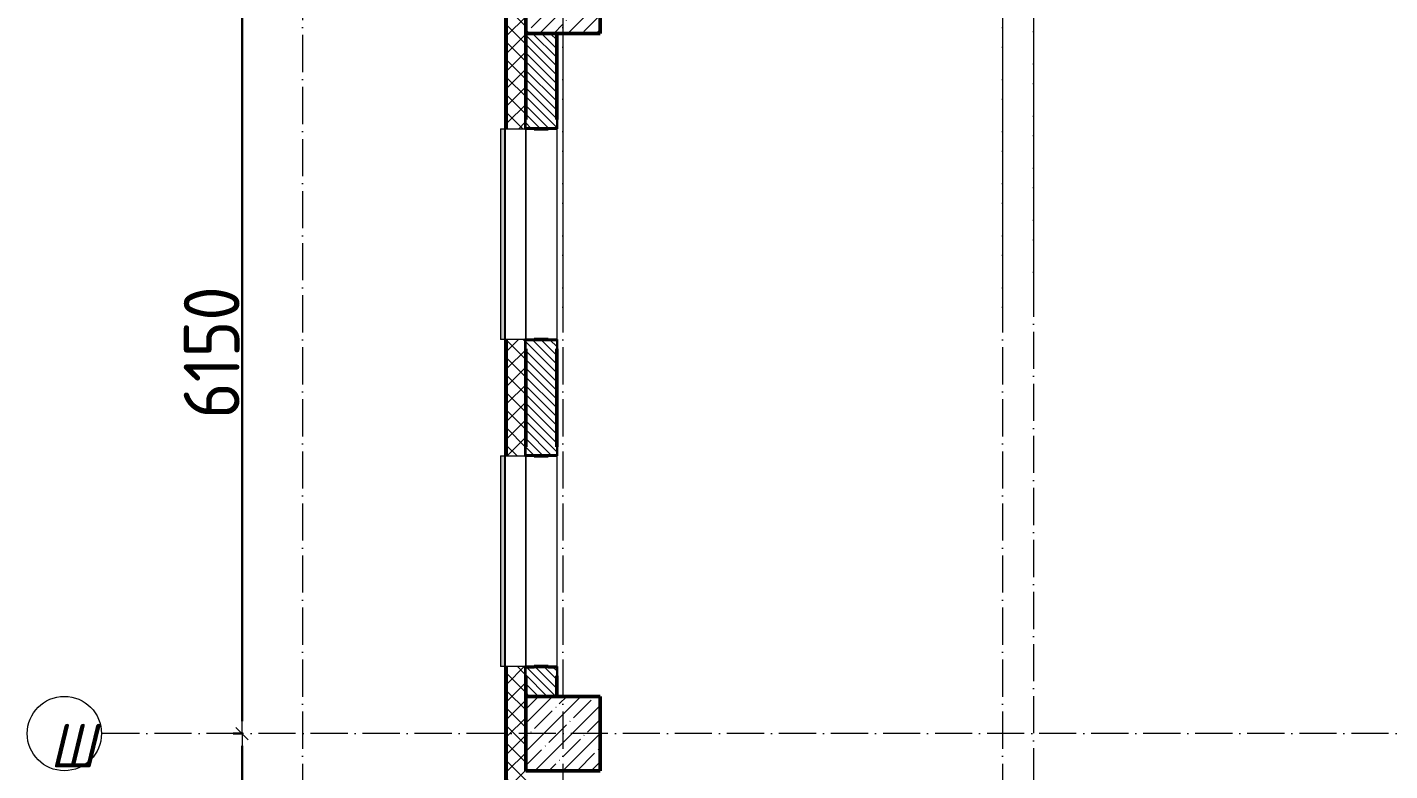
# Model space of a CAD drawing. Header units: millimetres. Extents: x 35697 to 388678, y -91946 to 171347.
# Drawn here: x 109986 to 120985, y 100095 to 106095 of the extents above; entities that cross this region are included whole.
import ezdxf

# ---------------------------------------------------------------- set-up
doc = ezdxf.new("R2010")
doc.units = ezdxf.units.MM
doc.linetypes.add('50_200_ШТРИХ_1Т_ш5_п1_п1_', pattern=[700, 500, -100, 0, -100])
for name, color, linetype, lineweight in [('3.1) ЖБ окна 1.2 м', 102, 'Continuous', 30), ('A-____-____-DIMS', 7, 'Continuous', 9), ('A-GENM-____-MCUT', 7, 'Continuous', 25), ('A-GENM-____-OTLN-1', 7, 'Continuous', 25), ('A-GLAZ-____-OTLN', 7, 'Continuous', 9), ('A-WALL-____-MCUT-2', 7, 'Continuous', 50), ('A-WALL-____-MCUT-3', 7, 'Continuous', 9), ('A-WALL-____-OTLN', 7, 'Continuous', 9), ('A-WALL-____-PATT-1', 7, 'Continuous', 9), ('A-WALL-FNSH-MCUT-1', 7, 'Continuous', 9), ('S-COLS-____-MCUT', 7, 'Continuous', 50), ('S-COLS-____-OTLN', 7, 'Continuous', 9), ('S-GRID-____-IDEN', 7, 'Continuous', 9), ('S-GRID-____-OTLN-1', 7, '50_200_ШТРИХ_1Т_ш5_п1_п1_', 9)]:
    doc.layers.add(name, color=color, linetype=linetype, lineweight=lineweight)
doc.layers.add('A-GLAZ-____-OTLN-1', color=7, linetype='Continuous', lineweight=9, true_color=0xc0c0c0)
doc.styles.add('ISOCPEUR_I', font='isocpeui.ttf', dxfattribs={"width": 0.9, "height": 2.5})
doc.styles.add('СПДС', font='isocpeur.ttf', dxfattribs={"width": 0.9})
doc.dimstyles.new('Размера А3', dxfattribs={"dimtxt": 200, "dimasz": 100, "dimexe": 70, "dimexo": 100, "dimgap": 20, "dimtad": 1, "dimdec": 0, "dimrnd": 10, "dimzin": 0, "dimdsep": 46, "dimtxsty": 'СПДС', "dimblk": 'ARROWHEAD_6', "dimcen": 1, "dimclrd": 256, "dimclre": 256, "dimclrt": 256, "dimazin": 0, "dimtfac": 1, "dimtdec": 0, "dimtmove": 2, "dimatfit": 3, "dimfxl": 1, "dimtolj": 1, "dimtzin": 0, "dimarcsym": 0})
pattern_1 = [(45, (-71050, -42631.04), (-114.04925, 114.04925), []), (45, (-70935.95, -42631.04), (-114.04925, 114.04925), [201.613, -40.323, 3.353, -36.97])]

# ---------------------------------------------------------------- blocks, each defined once
blk = doc.blocks.new('BSC_Колонна _Прямоугольная - 600х600-25984397-АР1_План отверстий 2 этажа в осях 1-64_Ю-ЯЯ')
at = {"layer": 'S-COLS-____-OTLN'}
h = blk.add_hatch(dxfattribs=at)
h.set_pattern_fill('FP_41', color=256, style=0, pattern_type=2)
h.set_pattern_definition(pattern_1)
h.paths.add_polyline_path([(-300, -300), (300, -300), (300, 300), (-300, 300)], flags=0)
at = {"layer": 'S-COLS-____-MCUT'}
for p, q in [((300, 300), (-300, 300)), ((-300, 300), (-300, -300)), ((300, -300), (300, 300)), ((-300, -300), (300, -300))]:
    blk.add_line(p, q, dxfattribs=at)
blk = doc.blocks.new('BSC_Колонна _Прямоугольная - 600х600-25984397-АР1_План отверстий 2 этажа в осях 1-64_А-ГГ')
at = {"layer": 'S-COLS-____-OTLN'}
h = blk.add_hatch(dxfattribs=at)
h.set_pattern_fill('FP_34', color=256, style=0, pattern_type=2)
h.set_pattern_definition(pattern_1)
h.paths.add_polyline_path([(-300, -300), (300, -300), (300, 300), (-300, 300)], flags=0)
at = {"layer": 'S-COLS-____-MCUT'}
for p, q in [((300, 300), (-300, 300)), ((-300, 300), (-300, -300)), ((300, -300), (300, 300)), ((-300, -300), (300, -300))]:
    blk.add_line(p, q, dxfattribs=at)
blk = doc.blocks.new('BSC_Колонна _Прямоугольная - 600х600-V9-АР1_План отверстий 2 этажа в осях 1-64_А-ГГ')
at = {"layer": 'S-COLS-____-OTLN'}
h = blk.add_hatch(dxfattribs=at)
h.set_pattern_fill('FP_37', color=256, style=0, pattern_type=2)
h.set_pattern_definition([(315, (-36681.04, 71050), (114.04925, 114.04925), []), (315, (-36681.04, 70935.95), (114.04925, 114.04925), [201.613, -40.323, 3.353, -36.97])])
h.paths.add_polyline_path([(-300, 300), (-300, -300), (300, -300), (300, 300)], flags=0)
at = {"layer": 'S-COLS-____-MCUT'}
for p, q in [((300, 300), (-300, 300)), ((-300, 300), (-300, -300)), ((300, -300), (300, 300)), ((-300, -300), (300, -300))]:
    blk.add_line(p, q, dxfattribs=at)
blk = doc.blocks.new('Фахверк_СКБ_Уголок - 250_2700-27497298-АР1_План отверстий 2 этажа в осях 1-64_А-ГГ')
at = {"layer": 'A-GENM-____-MCUT'}
for p, q in [((200, 181), (125, 181)), ((125, 181), (125, 106)), ((131, 106), (131, 175)), ((131, 175), (200, 175)), ((200, 175), (200, 181)), ((125, 106), (131, 106)), ((131, -6), (125, -6)), ((125, -6), (125, -81)), ((125, -81), (200, -81)), ((131, -75), (131, -6)), ((200, -75), (131, -75)), ((200, -81), (200, -75))]:
    blk.add_line(p, q, dxfattribs=at)
blk = doc.blocks.new('Отлив_СКБ - Отлив витража_СФТК-31883956-АР1_План отверстий 2 этажа в осях 1-64_А-ГГ')
at = {"layer": 'A-GLAZ-____-OTLN-1'}
for points in [[(0, 3), (0, 2), (1700, 3), (1700, 37), (0, 37)], [(0, 2), (0, 0), (1700, 0), (1700, 2)]]:
    blk.add_hatch(color=256, dxfattribs=at).paths.add_polyline_path(points, flags=0)
at = {"layer": 'A-GLAZ-____-OTLN'}
for p, q in [((0, 3), (0, 37)), ((1700, 37), (0, 37)), ((0, 2), (1700, 2)), ((1700, 37), (1700, 3)), ((1700, 0), (0, 0))]:
    blk.add_line(p, q, dxfattribs=at)
blk = doc.blocks.new('Ось сетки - Круг_Ø6_00__ISO-2_5_0_9K_-25732049-АР1_План отверстий 2 этажа в осях 1-64_А-ГГ')
at = {"layer": 'S-GRID-____-IDEN'}
blk.add_circle((0, 0), 3, dxfattribs=at)
blk = doc.blocks.new('ARROWHEAD_6')
at = {"color": 0, "linetype": 'Continuous'}
for p, q in [((0, 0), (-1, 0)), ((-0.5, -0.5), (0.5, 0.5))]:
    blk.add_line(p, q, dxfattribs=at)
blk = doc.blocks.new('*D1874')
at = {"layer": 'A-____-____-DIMS', "lineweight": -2, "transparency": 16777216}
for p, q in [((52875, 501847), (52799, 501847)), ((52869, 501747), (52869, 495797)), ((52875, 495697), (52799, 495697))]:
    blk.add_line(p, q, dxfattribs=at)
at = {"layer": 'Defpoints', "color": 0, "transparency": 16777216}
for p in [(52975, 501847), (52869, 495697), (52975, 495697)]:
    blk.add_point(p, dxfattribs=at)
at = {"layer": 'A-____-____-DIMS', "lineweight": -2, "transparency": 16777216, "xscale": 100, "yscale": 100, "zscale": 100}
for p, rotation in [((52869, 501847), 90), ((52869, 495697), 270)]:
    blk.add_blockref('ARROWHEAD_6', p, dxfattribs=dict(at, rotation=rotation))
at = {"layer": 'A-____-____-DIMS', "transparency": 16777216, "insert": (52624, 498772), "char_height": 450, "attachment_point": 5, "rotation": 90, "style": 'СПДС'}
blk.add_mtext('\\A1;6150', dxfattribs=at)
blk = doc.blocks.new('*D1875')
at = {"layer": 'A-____-____-DIMS', "lineweight": -2, "transparency": 16777216}
for p, q in [((52875, 495697), (52799, 495697)), ((52869, 495597), (52869, 489797)), ((52875, 489697), (52799, 489697))]:
    blk.add_line(p, q, dxfattribs=at)
at = {"layer": 'Defpoints', "color": 0, "transparency": 16777216}
for p in [(52975, 495697), (52869, 489697), (52975, 489697)]:
    blk.add_point(p, dxfattribs=at)
at = {"layer": 'A-____-____-DIMS', "lineweight": -2, "transparency": 16777216, "xscale": 100, "yscale": 100, "zscale": 100}
for p, rotation in [((52869, 495697), 90), ((52869, 489697), 270)]:
    blk.add_blockref('ARROWHEAD_6', p, dxfattribs=dict(at, rotation=rotation))
at = {"layer": 'A-____-____-DIMS', "transparency": 16777216, "insert": (52624, 492697), "char_height": 450, "attachment_point": 5, "rotation": 90, "style": 'СПДС'}
blk.add_mtext('\\A1;6000', dxfattribs=at)
blk = doc.blocks.new('2этаж')
at = {"layer": 'S-GRID-____-OTLN-1', "color": 251, "ltscale": 0.6, "true_color": 0x636466}
for p, q in [((55458.3, 549908.8), (55458.3, 498997)), ((59008.3, 549908.8), (59008.3, 498997)), ((59258.3, 549613.9), (59258.3, 499306.9)), ((53358.3, 508896.9), (53358.3, 454533.3)), ((55458.3, 508896.9), (55458.3, 454750.2)), ((59008.3, 508896.9), (59008.3, 470347)), ((59258.3, 508602.1), (59258.3, 470347)), ((74727.1, 495697), (51735.1, 495697))]:
    blk.add_line(p, q, dxfattribs=at)
at = {"layer": 'S-GRID-____-IDEN', "insert": (51318.4, 495773.1), "char_height": 350, "width": 281.392, "attachment_point": 1, "style": 'ISOCPEUR_I'}
blk.add_mtext('\\fISOCPEUR|b0|i1|c204|p34|;\\W.9;Ш', dxfattribs=at)
at = {"layer": 'A-____-____-DIMS'}
for base, p1, p2, picture, middle in [((52868.7, 495697), (52974.8, 501847), (52974.8, 495697), '*D1874', (52623.7, 498772)), ((52868.7, 489697), (52974.8, 495697), (52974.8, 489697), '*D1875', (52623.7, 492697))]:
    dim = blk.add_linear_dim(base=base, p1=p1, p2=p2, angle=90, dimstyle='Размера А3', override={"dimtxt": 450}, dxfattribs=at)
    dim.commit()
    dim.dimension.update_dxf_attribs({"geometry": picture, "text_midpoint": middle})

msp = doc.modelspace()

# ---------------------------------------------------------------- hatches: boundary and pattern name
at = {"layer": 'A-WALL-____-PATT-1'}
h = msp.add_hatch(dxfattribs=at)
h.set_pattern_fill('FP_1', color=256, style=0, pattern_type=2)
h.set_pattern_definition([(45, (43259.71, 63713.66), (-70.71068, 70.71068), []), (135, (43259.71, 63713.66), (-70.71068, -70.71068), [])])
h.paths.add_polyline_path([(113860, 76045), (114010, 76045), (114010, 77340), (114004, 77340), (114004, 77415), (113860, 77415)], flags=0)
h.paths.add_polyline_path([(114004, 79115), (114004, 79190), (114010, 79190), (114010, 79980), (114004, 79980), (114004, 80055), (113860, 80055), (113860, 79115), (113945, 79115)], flags=0)
h.paths.add_polyline_path([(113945, 81755), (114004, 81755), (114004, 81830), (114010, 81830), (114010, 83220), (114004, 83220), (114004, 83295), (113860, 83295), (113860, 81755)], flags=0)
h.paths.add_polyline_path([(114004, 84995), (114004, 85070), (114010, 85070), (114010, 85860), (114004, 85860), (114004, 85935), (113860, 85935), (113860, 84995), (113945, 84995)], flags=0)
h.paths.add_polyline_path([(113945, 87635), (114004, 87635), (114004, 87710), (114010, 87710), (114010, 89100), (114004, 89100), (114004, 89175), (113860, 89175), (113860, 87635)], flags=0)
h.paths.add_polyline_path([(113945, 90875), (114004, 90875), (114004, 90950), (114010, 90950), (114010, 91740), (114004, 91740), (114004, 91815), (113860, 91815), (113860, 90875)], flags=0)
h.paths.add_polyline_path([(114004, 93515), (114004, 93590), (114010, 93590), (114010, 94980), (114004, 94980), (114004, 95055), (113860, 95055), (113860, 93515), (113945, 93515)], flags=0)
h.paths.add_polyline_path([(114004, 96755), (114004, 96830), (114010, 96830), (114010, 97620), (114004, 97620), (114004, 97695), (113860, 97695), (113860, 96755), (113945, 96755)], flags=0)
h.paths.add_polyline_path([(113945, 99395), (114004, 99395), (114004, 99470), (114010, 99470), (114010, 100860), (114004, 100860), (114004, 100935), (113860, 100935), (113860, 99395)], flags=0)
h.paths.add_polyline_path([(113945, 102635), (114004, 102635), (114004, 102710), (114010, 102710), (114010, 103500), (114004, 103500), (114004, 103575), (113860, 103575), (113860, 102635)], flags=0)
h.paths.add_polyline_path([(114004, 105275), (114004, 105350), (114010, 105350), (114010, 106795), (113860, 106795), (113860, 105275), (113945, 105275)], flags=0)
h = msp.add_hatch(dxfattribs=at)
h.set_pattern_fill('FP_6', color=256, style=0, pattern_type=2)
h.set_pattern_definition([(135, (43259.71, 63713.66), (-35.35534, -35.35534), [])])
h.paths.add_polyline_path([(114191, 100695), (114260, 100695), (114260, 100929), (114191, 100929), (114191, 100935), (114079, 100935), (114079, 100929), (114010, 100929), (114010, 100695), (114079, 100695)], flags=0)
h.paths.add_polyline_path([(114191, 102635), (114191, 102641), (114260, 102641), (114260, 103569), (114191, 103569), (114191, 103575), (114079, 103575), (114079, 103569), (114010, 103569), (114010, 102641), (114079, 102641), (114079, 102635)], flags=0)
h.paths.add_polyline_path([(114191, 105275), (114191, 105281), (114260, 105281), (114260, 106045), (114010, 106045), (114010, 105281), (114079, 105281), (114079, 105275)], flags=0)

# ---------------------------------------------------------------- linework, layer by layer
at = {"layer": 'A-WALL-____-MCUT-2'}
for p, q in [((114010, 105350), (114010, 106045)), ((114010, 106045), (114010, 105350)), ((114260, 105350), (114260, 106045)), ((114079, 105275), (114191, 105275)), ((114010, 102710), (114010, 103500)), ((114010, 103500), (114010, 102710)), ((114191, 103575), (114079, 103575)), ((114260, 102710), (114260, 103500)), ((114079, 102635), (114191, 102635)), ((114010, 100695), (114010, 100860)), ((114010, 100860), (114010, 100695)), ((114191, 100935), (114079, 100935)), ((114260, 100695), (114260, 100860))]:
    msp.add_line(p, q, dxfattribs=at)
at = {"layer": 'A-WALL-____-MCUT-3'}
for p, q in [((113848, 106807), (113848, 105275)), ((113853, 106802), (113853, 105275)), ((113860, 106795), (113860, 105275)), ((113860, 105275), (114004, 105275)), ((113848, 103575), (113848, 102635)), ((113853, 103575), (113853, 102635)), ((114004, 103575), (113860, 103575)), ((113860, 103575), (113860, 102635)), ((113860, 102635), (114004, 102635)), ((113848, 100935), (113848, 99395)), ((113853, 100935), (113853, 99395)), ((114004, 100935), (113860, 100935)), ((113860, 100935), (113860, 99395))]:
    msp.add_line(p, q, dxfattribs=at)
at = {"layer": 'A-WALL-____-OTLN'}
for p, q in [((114010, 105275), (114010, 103575)), ((114010, 103575), (114010, 105275)), ((114260, 105275), (114260, 103575)), ((114010, 102635), (114010, 100935)), ((114010, 100935), (114010, 102635)), ((114260, 102635), (114260, 100935))]:
    msp.add_line(p, q, dxfattribs=at)
at = {"layer": 'A-WALL-FNSH-MCUT-1'}
for p, q in [((113840, 106815), (113840, 105275)), ((113840, 105275), (113860, 105275)), ((113860, 103575), (113840, 103575)), ((113840, 103575), (113840, 102635)), ((113840, 102635), (113860, 102635)), ((113860, 100935), (113840, 100935)), ((113840, 100935), (113840, 99395))]:
    msp.add_line(p, q, dxfattribs=at)

# ---------------------------------------------------------------- block references
at = {"layer": '3.1) ЖБ окна 1.2 м'}
msp.add_blockref('2этаж', (58851, -395302), dxfattribs=at)
at = {"layer": 'A-GENM-____-OTLN-1'}
for p, rotation in [((114185, 105150), 89.99999999999991), ((114085, 103700), 269.9999999999999), ((114185, 102510), 89.99999999999991), ((114085, 101060), 269.9999999999999)]:
    msp.add_blockref('Фахверк_СКБ_Уголок - 250_2700-27497298-АР1_План отверстий 2 этажа в осях 1-64_А-ГГ', p, dxfattribs=dict(at, rotation=rotation))
at = {"layer": 'A-GLAZ-____-OTLN', "rotation": 90}
for p in [(113843, 103575), (113843, 100935)]:
    msp.add_blockref('Отлив_СКБ - Отлив витража_СФТК-31883956-АР1_План отверстий 2 этажа в осях 1-64_А-ГГ', p, dxfattribs=at)
at = {"layer": 'S-COLS-____-OTLN'}
for name in ['BSC_Колонна _Прямоугольная - 600х600-25984397-АР1_План отверстий 2 этажа в осях 1-64_Ю-ЯЯ', 'BSC_Колонна _Прямоугольная - 600х600-25984397-АР1_План отверстий 2 этажа в осях 1-64_А-ГГ']:
    msp.add_blockref(name, (114310, 106345), dxfattribs=at)
at = {"layer": 'S-COLS-____-OTLN', "rotation": 89.9999999999999}
msp.add_blockref('BSC_Колонна _Прямоугольная - 600х600-V9-АР1_План отверстий 2 этажа в осях 1-64_А-ГГ', (114310, 100395), dxfattribs=at)
at = {"layer": 'S-GRID-____-IDEN', "xscale": 99.99999999999993, "yscale": 99.99999999999993, "zscale": 99.99999999999993, "rotation": 89.99999999999982}
msp.add_blockref('Ось сетки - Круг_Ø6_00__ISO-2_5_0_9K_-25732049-АР1_План отверстий 2 этажа в осях 1-64_А-ГГ', (110286, 100395), dxfattribs=at)

doc.saveas('drawing.dxf')
